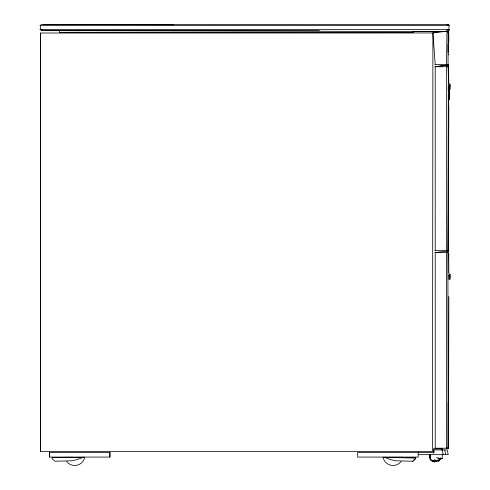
<?xml version="1.0" encoding="UTF-8"?>
<svg xmlns="http://www.w3.org/2000/svg" width="490" height="490" viewBox="0 0 490 490"><rect width="100%" height="100%" fill="white"/><g stroke="black" fill="none" stroke-linecap="round" stroke-linejoin="round"><path stroke-width="0.73" d="M434.881 32.395L432.909 32.953L432.499 451.547L40.499 451.547L40.499 33.008L432.909 32.953C437.858 31.795 443.162 31.127 448.24 31.581L448.491 32.395L448.228 31.342L449.14 29.859L448.828 29.602L39.941 29.602M49.551 457.078L49.551 452.466L109.913 452.466L109.913 457.078L49.551 457.078L49.551 452.466M109.913 457.078L109.913 452.466M429.981 454.61L430.104 459.075L431.953 460.894L434.581 461.966L436.737 461.102L439.977 458.897L440.761 457.776M435.218 448.203L435.224 252.522L446.751 251.229M435.218 250.341L435.224 66.726L446.047 65.219M434.881 252.522L446.476 252.589L448.301 251.26L446.549 250.341L446.549 66.726L448.044 64.668L448.154 32.738L447.652 31.483L448.828 29.602L449.14 25.266L448.338 24.5M448.142 448.203L447.897 250.954L448.381 65.047L446.549 64.38L434.881 64.38M448.362 99.727L448.301 251.26M448.209 402.112L448.228 448.375L448.491 354.043M448.105 52.491L448.123 44.131M434.881 448.203L448.491 448.203L448.834 296.499M448.332 75.117L448.044 64.668M446.549 64.38L446.892 32.738L448.705 32.738L448.834 41.387L448.381 41.742M449.943 84.219L449.887 89.18L449.943 84.219L448.846 83.661M449.943 274.271L449.887 279.233L449.943 274.271L448.846 273.72M448.601 258.199L448.705 252.858L448.834 272.74M449.361 99.029L448.834 98.319L449.361 97.026L448.834 96.303L449.361 92.267L448.834 91.949L449.385 89.731L448.834 90.172L449.361 90.503L449.495 99.825L449.012 95.722M449.361 90.503L449.385 89.731M448.595 35.739L448.705 32.738M449.887 84.831L448.393 85.419L448.313 90.111M442.109 450.249L442.231 448.828L433.38 448.828L433.38 453.25M448.607 44.161L448.491 52.853A16.182 3.742 -90 0 1 448.491 43.922M41.785 30.625L41.999 29.859L43.561 30.625L448.24 31.581L449.14 29.859L447.958 30.454M448.607 54.88L448.834 54.255M430.012 454.708L430.104 459.075L431.212 460.471L438.624 461.059L439.977 458.897L441.686 458.573L439.769 459.081M437.294 460.38L438.624 461.059L439.977 458.897L442.231 458.695L442.231 454.138M438.624 461.059L439.879 459.167M446.182 31.342L447.327 29.859M447.897 250.954L446.476 252.589L446.549 448.203L447.67 448.093M412.831 461.243L415.667 458.095L384.601 457.299L390.359 459.54L395.522 460.784L412.831 461.243L415.342 459.075L415.826 457.605L402.878 457.476M447.652 31.483L449.14 29.859M434.881 66.726L446.549 66.726L448.381 65.047L448.074 64.649L448.295 66.083M448.834 97.375L449.361 96.904M448.393 85.419L449.943 86.614L448.301 87.894L449.924 88.88L447.964 89.058M448.852 277.518L449.943 276.672L448.393 275.472L449.887 274.89M448.191 251.07L448.834 106.446L448.491 105.044M435.224 66.726L448.381 65.047M448.613 279.055L449.924 278.933L448.84 278.277M447.97 86.791L449.943 86.614M448.632 276.789L449.943 276.672M435.451 32.279L442.856 31.777M40.835 24.5L448.491 24.5M39.941 25.523L448.828 25.523M40.835 30.625L80.268 30.711M319.425 30.625L59.553 30.625L59.553 32.665L413.444 32.665L413.444 31.305M434.881 250.341L446.549 250.341M418.209 452.57L434.067 452.57L434.067 449.906L447.199 449.906L448.221 454.671L418.209 454.671M64.723 457.299L72.134 457.299M82.516 457.299L84.739 457.299A10.21 10.21 0 0 1 66.64 461.513M385.244 457.299L383.021 457.299A10.21 10.21 0 0 0 401.12 461.513M388.95 457.299L403.037 457.299M43.561 24.5L173.65 24.745M412.935 31.501L443.524 31.574M431.953 460.894L433.319 460.955M446.549 66.726L448.368 66.842L448.485 75.019M436.468 457.734L442.231 458.695M437.833 458.413L439.977 458.897M446.549 24.5L449.14 25.266L448.001 24.5M448.834 90.362L449.361 90.57M434.281 459.485L436.737 461.102M41.999 29.859L42.801 30.625M433.203 460.373L434.581 461.966L431.212 460.471L430.802 459.197M448.607 41.895L448.834 42.52M449.012 93.406L449.361 94.441M430.392 457.923L429.981 456.656L430.557 459.755L430.11 454.696M444.712 449.906L445.735 454.671M442.17 449.906L443.187 454.671M448.209 64.919L448.344 66.168M432.909 32.953L435.218 64.38M448.589 73.604L448.834 82.688M448.491 402.272L448.491 448.203M442.231 448.828L442.231 450.347M40.499 25.523L40.499 29.602M40.499 33.008L40.499 451.547M83.153 457.299L77.395 459.54L72.232 460.784L54.923 461.243L52.412 459.075L51.934 457.605L83.153 457.299M418.209 452.466L357.639 452.466L357.639 457.078L418.209 457.078L418.209 452.466"/></g></svg>
